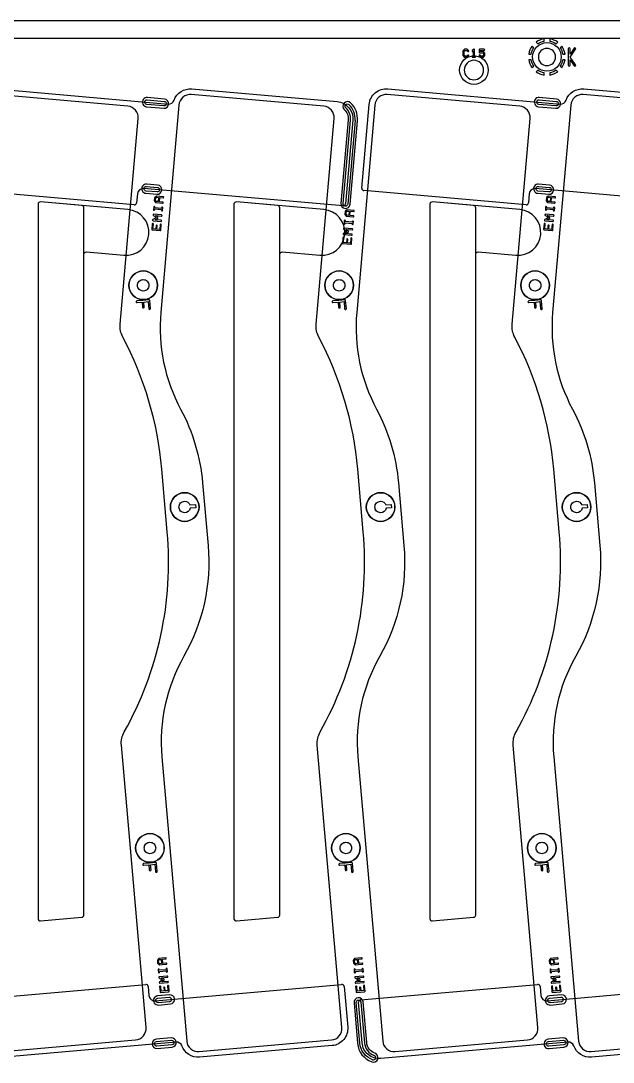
# Model space of a CAD drawing. Extents: x 2864 to 3941, y 2420 to 3182.
# Drawn here: x 3584 to 3635.7, y 2749.1 to 2839.9 of the extents above; entities that cross this region are included whole.
import ezdxf

# ---------------------------------------------------------------- set-up
doc = ezdxf.new("R2010")
doc.units = 0
for name, color, linetype in [('ada-b', 3, 'Continuous'), ('btr2_panel', 7, 'Continuous'), ('emi-panel', 2, 'Continuous')]:
    doc.layers.add(name, color=color, linetype=linetype)

msp = doc.modelspace()

# ---------------------------------------------------------------- linework, layer by layer
at = {"layer": 'ada-b', "linetype": 'Continuous'}
for points in [[(3585.51107, 2823.93618), (3585.51095, 2761.64439, 0.440004), (3585.72838, 2761.44516), (3589.32885, 2761.76016, 0.388891), (3589.51141, 2761.9594), (3589.51144, 2823.62126, 0.388895), (3589.32886, 2823.8205), (3585.72851, 2824.13544, 0.440063)], [(3585.51117, 2823.93619), (3585.51095, 2761.64439, 0.440004), (3585.72838, 2761.44516), (3589.32885, 2761.76016, 0.388891), (3589.51141, 2761.9594), (3589.51136, 2819.571, -0.440016), (3589.72878, 2819.77023), (3593.01135, 2819.48302, 1), (3593.35982, 2823.46784), (3585.72859, 2824.13542, 0.44002)], [(3602.61107, 2823.93618), (3602.61095, 2761.64439, 0.440004), (3602.82838, 2761.44516), (3606.42885, 2761.76016, 0.388891), (3606.61141, 2761.9594), (3606.61144, 2823.62126, 0.388895), (3606.42886, 2823.8205), (3602.82851, 2824.13544, 0.440063)], [(3602.61117, 2823.93619), (3602.61095, 2761.64439, 0.440004), (3602.82838, 2761.44516), (3606.42885, 2761.76016, 0.388891), (3606.61141, 2761.9594), (3606.61136, 2819.571, -0.440016), (3606.82878, 2819.77023), (3610.11135, 2819.48302, 1), (3610.45982, 2823.46784), (3602.82859, 2824.13542, 0.44002)], [(3619.71107, 2823.93618), (3619.71095, 2761.64439, 0.440004), (3619.92838, 2761.44516), (3623.52885, 2761.76016, 0.388891), (3623.71141, 2761.9594), (3623.71144, 2823.62126, 0.388895), (3623.52886, 2823.8205), (3619.92851, 2824.13544, 0.440063)], [(3619.71117, 2823.93619), (3619.71095, 2761.64439, 0.440004), (3619.92838, 2761.44516), (3623.52885, 2761.76016, 0.388891), (3623.71141, 2761.9594), (3623.71136, 2819.571, -0.440016), (3623.92878, 2819.77023), (3627.21135, 2819.48302, 1), (3627.55982, 2823.46784), (3619.92859, 2824.13542, 0.44002)]]:
    msp.add_lwpolyline(points, format="xyb", close=True, dxfattribs=at)
at = {"layer": 'btr2_panel'}
for p, q in [((3629.67299, 2838.15358), (3629.67299, 2838.35643)), ((3628.77217, 2837.57334), (3628.62873, 2837.71678)), ((3623.54643, 2836.74849), (3623.64576, 2836.74849)), ((3628.62874, 2835.83538), (3628.77217, 2835.97882))]:
    msp.add_line(p, q, dxfattribs=at)
at = {"layer": 'btr2_panel', "linetype": 'Continuous'}
for points in [[(3781.30014, 2838.42608), (3781.30014, 2839.92608), (3551.13322, 2839.92608), (3551.13322, 2838.42608)], [(3596.02938, 2824.52583), (3595.99769, 2824.16364), (3595.83723, 2824.17768), (3595.7585, 2824.2715), (3595.77509, 2824.46114), (3595.86892, 2824.53987)], [(3630.22938, 2824.52583), (3630.19769, 2824.16364), (3630.03723, 2824.17768), (3629.9585, 2824.2715), (3629.97509, 2824.46114), (3630.06892, 2824.53987)], [(3612.6613, 2823.32662), (3612.62961, 2822.96443), (3612.46914, 2822.97847), (3612.39042, 2823.07229), (3612.40701, 2823.26194), (3612.50083, 2823.34066)], [(3596.29654, 2757.73201), (3596.13607, 2757.71798), (3596.04225, 2757.7967), (3596.02566, 2757.98634), (3596.10439, 2758.08017), (3596.26485, 2758.09421)], [(3613.39654, 2757.73201), (3613.23607, 2757.71798), (3613.14225, 2757.7967), (3613.12566, 2757.98634), (3613.20439, 2758.08017), (3613.36485, 2758.09421)], [(3630.49654, 2757.73201), (3630.33607, 2757.71798), (3630.24225, 2757.7967), (3630.22566, 2757.98634), (3630.30439, 2758.08017), (3630.46485, 2758.09421)]]:
    msp.add_lwpolyline(points, close=True, dxfattribs=at)
for points in [[(3630.17299, 2838.35643), (3630.17299, 2838.15358, -0.106992), (3630.72025, 2837.9269), (3630.86368, 2838.07033)], [(3623.64576, 2836.74849, 1), (3623.64576, 2836.84849), (3623.59643, 2836.84849), (3623.59643, 2837.39452, 0.669786), (3623.51092, 2837.42972), (3623.41173, 2837.33054, 1), (3623.48244, 2837.25983), (3623.49643, 2837.27381)], [(3628.34264, 2837.02608), (3628.54549, 2837.02608, -0.106992), (3628.77217, 2837.57334)], [(3628.98229, 2838.07033), (3629.12573, 2837.9269, -0.106991), (3629.67299, 2838.15358)], [(3631.21724, 2837.71678), (3631.0738, 2837.57334, -0.106991), (3631.30048, 2837.02608), (3631.50333, 2837.02608)], [(3631.94032, 2837.01165), (3631.94032, 2837.491, 1), (3631.79032, 2837.491), (3631.79032, 2836.0506, 1), (3631.94032, 2836.0506), (3631.94032, 2836.52995)], [(3632.42375, 2836.09318), (3631.95642, 2836.7708), (3632.42375, 2837.44842, 1), (3632.30027, 2837.53358), (3631.94032, 2837.01165)], [(3623.49643, 2837.27381), (3623.49643, 2836.84849), (3623.44709, 2836.84849, 1), (3623.44709, 2836.74849), (3623.54643, 2836.74849)], [(3628.77217, 2835.97882, -0.106993), (3628.54549, 2836.52608), (3628.34264, 2836.52608)], [(3631.50333, 2836.52608), (3631.30048, 2836.52608, -0.106992), (3631.0738, 2835.97882), (3631.21724, 2835.83538)], [(3631.94032, 2836.52995), (3632.30027, 2836.00802, 1), (3632.42375, 2836.09318)], [(3629.67299, 2835.19573), (3629.67299, 2835.39858, -0.106992), (3629.12573, 2835.62527), (3628.98229, 2835.48183)], [(3630.86368, 2835.48183), (3630.72025, 2835.62527, -0.106991), (3630.17299, 2835.39858), (3630.17299, 2835.19573)], [(3612.78262, 2832.77532, 1), (3612.23714, 2832.19013, -0.230922), (3612.58294, 2831.28954), (3611.94531, 2824.00177, 1), (3612.74226, 2823.93204), (3613.37989, 2831.21981)], [(3613.18065, 2831.23725), (3612.54303, 2823.94947, -1), (3612.14455, 2823.98434), (3612.78217, 2831.27211, 0.230923), (3612.37351, 2832.33643, -1), (3612.64625, 2832.62902)], [(3596.29481, 2822.99688), (3595.60234, 2823.05746, 0.743963), (3595.56649, 2822.96864), (3595.8341, 2822.75432)], [(3595.72621, 2822.58128), (3595.9479, 2822.7026, 0.537055), (3595.95493, 2822.78567), (3595.75789, 2822.94347)], [(3595.75789, 2822.94347), (3596.2861, 2822.89726, 1), (3596.29481, 2822.99688)], [(3630.49481, 2822.99688), (3629.80234, 2823.05746, 0.743963), (3629.76649, 2822.96864), (3630.0341, 2822.75432)], [(3629.92621, 2822.58128), (3630.1479, 2822.7026, 0.537055), (3630.15493, 2822.78567), (3629.95789, 2822.94347)], [(3629.95789, 2822.94347), (3630.4861, 2822.89726, 1), (3630.49481, 2822.99688)], [(3595.8341, 2822.75432), (3595.53333, 2822.58972, 0.74498), (3595.55335, 2822.49602), (3596.24569, 2822.43545, 1), (3596.25441, 2822.53507), (3595.72621, 2822.58128)], [(3630.0341, 2822.75432), (3629.73333, 2822.58972, 0.74498), (3629.75335, 2822.49602), (3630.44569, 2822.43545, 1), (3630.45441, 2822.53507), (3629.92621, 2822.58128)], [(3612.46602, 2821.55512), (3612.16525, 2821.39052, 0.74498), (3612.18527, 2821.29681), (3612.87761, 2821.23624, 1), (3612.88633, 2821.33586), (3612.35812, 2821.38207)], [(3612.92673, 2821.79767), (3612.23426, 2821.85825, 0.743963), (3612.1984, 2821.76944), (3612.46602, 2821.55512)], [(3612.35812, 2821.38207), (3612.57982, 2821.5034, 0.537055), (3612.58685, 2821.58646), (3612.38981, 2821.74427)], [(3612.38981, 2821.74427), (3612.91802, 2821.69805, 1), (3612.92673, 2821.79767)], [(3596.27226, 2756.48874), (3596.80047, 2756.53495, 1), (3596.79175, 2756.63457), (3596.09916, 2756.57398, 0.743044), (3596.07939, 2756.4803), (3596.38016, 2756.3157)], [(3613.37226, 2756.48874), (3613.90047, 2756.53495, 1), (3613.89175, 2756.63457), (3613.19916, 2756.57398, 0.743044), (3613.17939, 2756.4803), (3613.48016, 2756.3157)], [(3630.47226, 2756.48874), (3631.00047, 2756.53495, 1), (3630.99175, 2756.63457), (3630.29916, 2756.57398, 0.743044), (3630.27939, 2756.4803), (3630.58016, 2756.3157)], [(3596.38016, 2756.3157), (3596.11258, 2756.10141, 0.742511), (3596.14815, 2756.01254), (3596.84087, 2756.07314)], [(3596.30395, 2756.12655), (3596.5011, 2756.28445, 0.53607), (3596.49396, 2756.36742), (3596.27226, 2756.48874)], [(3596.84087, 2756.07314, 1), (3596.83216, 2756.17276), (3596.30395, 2756.12655)], [(3613.48016, 2756.3157), (3613.21258, 2756.10141, 0.742511), (3613.24815, 2756.01254), (3613.94087, 2756.07314)], [(3613.40395, 2756.12655), (3613.6011, 2756.28445, 0.53607), (3613.59396, 2756.36742), (3613.37226, 2756.48874)], [(3613.94087, 2756.07314, 1), (3613.93216, 2756.17276), (3613.40395, 2756.12655)], [(3630.58016, 2756.3157), (3630.31258, 2756.10141, 0.742511), (3630.34815, 2756.01254), (3631.04087, 2756.07314)], [(3630.50395, 2756.12655), (3630.7011, 2756.28445, 0.53607), (3630.69396, 2756.36742), (3630.47226, 2756.48874)], [(3631.04087, 2756.07314, 1), (3631.03216, 2756.17276), (3630.50395, 2756.12655)], [(3614.91338, 2749.90665, -0.291712), (3614.19289, 2750.84476), (3613.88333, 2754.38308, 1), (3613.08637, 2754.31336), (3613.39593, 2750.77504, 0.291712), (3614.64042, 2749.15466)], [(3614.70866, 2749.34265, -0.291711), (3613.59517, 2750.79247), (3613.28561, 2754.33079, -1), (3613.68409, 2754.36565), (3613.99365, 2750.82733, 0.29171), (3614.84514, 2749.71865)]]:
    msp.add_lwpolyline(points, format="xyb", dxfattribs=at)
for points in [[(3623.08046, 2836.86248, 1), (3623.00975, 2836.93319), (3622.92505, 2836.84849), (3622.7678, 2836.84849), (3622.69775, 2836.91854), (3622.69775, 2837.27447), (3622.7678, 2837.34452), (3622.92505, 2837.34452), (3623.00975, 2837.25983, 1), (3623.08046, 2837.33054), (3622.98127, 2837.42972, 0.200121), (3622.94576, 2837.44452), (3622.74709, 2837.44452, 0.200121), (3622.71158, 2837.42972), (3622.61255, 2837.33069, 0.200121), (3622.59775, 2837.29518), (3622.59775, 2836.89783, 0.200121), (3622.61255, 2836.86232), (3622.71158, 2836.76329, 0.200121), (3622.74709, 2836.74849), (3622.94576, 2836.74849, 0.200121), (3622.98127, 2836.76329)], [(3624.4951, 2836.89783), (3624.4951, 2837.09651, 0.200121), (3624.4803, 2837.13202), (3624.38127, 2837.23104, 0.200121), (3624.34576, 2837.24584), (3624.09775, 2837.24584), (3624.09775, 2837.34452), (3624.4451, 2837.34452, 1), (3624.4451, 2837.44452), (3624.04775, 2837.44452, 0.414253), (3623.99775, 2837.39452), (3623.99775, 2837.19584, 0.414253), (3624.04775, 2837.14584), (3624.32505, 2837.14584), (3624.3951, 2837.0758), (3624.3951, 2836.91854), (3624.32505, 2836.84849), (3624.1678, 2836.84849), (3624.08311, 2836.93319, 1), (3624.0124, 2836.86248), (3624.11158, 2836.76329, 0.200121), (3624.14709, 2836.74849), (3624.34576, 2836.74849, 0.200121), (3624.38127, 2836.76329), (3624.4803, 2836.86232, 0.200121)], [(3630.67299, 2836.77608, 0.414216), (3629.92299, 2837.52608, 0.414216), (3629.17299, 2836.77608, 0.414216), (3629.92299, 2836.02608, 0.414216)], [(3624.40167, 2835.63185, 0.414215), (3623.55167, 2836.48185, 0.414215), (3622.70167, 2835.63185, 0.414215), (3623.55167, 2834.78185, 0.414215)], [(3596.79314, 2795.36326), (3596.3138, 2800.84219, 0.100411), (3592.90956, 2812.35816, -0.144694), (3592.68408, 2813.46939), (3594.25277, 2831.39735, 0.414156), (3593.34368, 2832.48063), (3581.78785, 2833.49181, 0.414232), (3580.70449, 2832.58284), (3579.12298, 2814.5068, 0.145892), (3580.85809, 2806.05497, -0.101585), (3582.76563, 2799.65688), (3583.24497, 2794.17795, -0.152268), (3581.13706, 2784.52368, 0.152268), (3579.22, 2775.74205), (3581.38756, 2750.96678, 0.414215), (3582.47091, 2750.05774), (3594.02669, 2751.06875, 0.414215), (3594.93573, 2752.15209), (3592.7817, 2776.77275, -0.151039), (3593.03076, 2777.92738, 0.151026)], [(3596.54764, 2833.10371), (3595.05492, 2833.23433, 1), (3594.98519, 2832.43738), (3596.47791, 2832.30676, 1)], [(3596.53021, 2832.90447, -1), (3596.49534, 2832.506), (3595.00262, 2832.63662, -1), (3595.03749, 2833.03509)], [(3613.89314, 2795.36326), (3613.4138, 2800.84219, 0.100411), (3610.00956, 2812.35816, -0.144694), (3609.78408, 2813.46939), (3611.35277, 2831.39735, 0.414156), (3610.44368, 2832.48063), (3598.88785, 2833.49181, 0.414232), (3597.80449, 2832.58284), (3596.22298, 2814.5068, 0.145892), (3597.95809, 2806.05497, -0.101585), (3599.86563, 2799.65688), (3600.34497, 2794.17795, -0.152268), (3598.23706, 2784.52368, 0.152268), (3596.32, 2775.74205), (3598.48756, 2750.96678, 0.414215), (3599.57091, 2750.05774), (3611.12669, 2751.06875, 0.414215), (3612.03573, 2752.15209), (3609.8817, 2776.77275, -0.151039), (3610.13076, 2777.92738, 0.151026)], [(3630.99314, 2795.36326), (3630.5138, 2800.84219, 0.100411), (3627.10956, 2812.35816, -0.144694), (3626.88408, 2813.46939), (3628.45277, 2831.39735, 0.414156), (3627.54368, 2832.48063), (3615.98785, 2833.49181, 0.414232), (3614.90449, 2832.58284), (3613.32298, 2814.5068, 0.145892), (3615.05809, 2806.05497, -0.101585), (3616.96563, 2799.65688), (3617.44497, 2794.17795, -0.152268), (3615.33706, 2784.52368, 0.152268), (3613.42, 2775.74205), (3615.58756, 2750.96678, 0.414215), (3616.67091, 2750.05774), (3628.22669, 2751.06875, 0.414215), (3629.13573, 2752.15209), (3626.9817, 2776.77275, -0.151039), (3627.23076, 2777.92738, 0.151026)], [(3630.74764, 2833.10371), (3629.25492, 2833.23433, 1), (3629.18519, 2832.43738), (3630.67791, 2832.30676, 1)], [(3630.73021, 2832.90447, -1), (3630.69534, 2832.506), (3629.20262, 2832.63662, -1), (3629.23749, 2833.03509)], [(3648.09314, 2795.36326), (3647.6138, 2800.84219, 0.100411), (3644.20956, 2812.35816, -0.144694), (3643.98408, 2813.46939), (3645.55277, 2831.39735, 0.414156), (3644.64368, 2832.48063), (3633.08785, 2833.49181, 0.414232), (3632.00449, 2832.58284), (3630.42298, 2814.5068, 0.145892), (3632.15809, 2806.05497, -0.101585), (3634.06563, 2799.65688), (3634.54497, 2794.17795, -0.152268), (3632.43706, 2784.52368, 0.152268), (3630.52, 2775.74205), (3632.68756, 2750.96678, 0.414215), (3633.77091, 2750.05774), (3645.32669, 2751.06875, 0.414215), (3646.23573, 2752.15209), (3644.0817, 2776.77275, -0.151039), (3644.33076, 2777.92738, 0.151026)], [(3595.94565, 2825.60209), (3594.99469, 2825.68528, 1), (3594.92497, 2824.88833), (3595.87593, 2824.80514, 1)], [(3630.14565, 2825.60209), (3629.19469, 2825.68528, 1), (3629.12497, 2824.88833), (3630.07593, 2824.80514, 1)], [(3595.92822, 2825.40286, -1), (3595.89336, 2825.00438), (3594.9424, 2825.08756, -1), (3594.97726, 2825.48604)], [(3630.12822, 2825.40286, -1), (3630.09336, 2825.00438), (3629.1424, 2825.08756, -1), (3629.17726, 2825.48604)], [(3596.39989, 2823.62421, 1), (3596.30027, 2823.63293), (3596.29453, 2823.56729), (3595.70143, 2823.61917), (3595.70717, 2823.68482, 1), (3595.60756, 2823.69353), (3595.58735, 2823.46263, 1), (3595.68697, 2823.45391), (3595.69272, 2823.51955), (3596.28581, 2823.46767), (3596.28007, 2823.40202, 1), (3596.37969, 2823.39331)], [(3596.43426, 2824.59079), (3595.857, 2824.64129, 0.200133), (3595.82034, 2824.62964), (3595.69512, 2824.52457, 0.200125), (3595.67728, 2824.49049), (3595.65708, 2824.25958, 0.200109), (3595.66873, 2824.22292), (3595.7738, 2824.0977, 0.200125), (3595.80788, 2824.07986), (3596.38514, 2824.02936, 1), (3596.39386, 2824.12898), (3596.09731, 2824.15492), (3596.129, 2824.51711), (3596.42555, 2824.49117, 1)], [(3630.59989, 2823.62421, 1), (3630.50027, 2823.63293), (3630.49453, 2823.56729), (3629.90143, 2823.61917), (3629.90717, 2823.68482, 1), (3629.80756, 2823.69353), (3629.78735, 2823.46263, 1), (3629.88697, 2823.45391), (3629.89272, 2823.51955), (3630.48581, 2823.46767), (3630.48007, 2823.40202, 1), (3630.57969, 2823.39331)], [(3630.63426, 2824.59079), (3630.057, 2824.64129, 0.200133), (3630.02034, 2824.62964), (3629.89512, 2824.52457, 0.200125), (3629.87728, 2824.49049), (3629.85708, 2824.25958, 0.200109), (3629.86873, 2824.22292), (3629.9738, 2824.0977, 0.200125), (3630.00788, 2824.07986), (3630.58514, 2824.02936, 1), (3630.59386, 2824.12898), (3630.29731, 2824.15492), (3630.329, 2824.51711), (3630.62555, 2824.49117, 1)], [(3613.06618, 2823.39158), (3612.48892, 2823.44209, 0.200133), (3612.45225, 2823.43044), (3612.32703, 2823.32537, 0.200125), (3612.3092, 2823.29128), (3612.289, 2823.06038, 0.200109), (3612.30065, 2823.02371), (3612.40571, 2822.89849, 0.200125), (3612.4398, 2822.88066), (3613.01706, 2822.83015, 1), (3613.02578, 2822.92977), (3612.72923, 2822.95572), (3612.76092, 2823.31791), (3613.05747, 2823.29196, 1)], [(3596.27054, 2822.14575, 1), (3596.17092, 2822.15447), (3596.13488, 2821.74247), (3595.88814, 2821.76405), (3595.91408, 2822.0606, 1), (3595.81446, 2822.06932), (3595.78852, 2821.77277), (3595.54178, 2821.79435), (3595.57783, 2822.20636, 1), (3595.47821, 2822.21507), (3595.4378, 2821.75326, 0.414255), (3595.48326, 2821.69909), (3596.17597, 2821.63849, 0.414249), (3596.23014, 2821.68394)], [(3613.03181, 2822.42501, 1), (3612.93219, 2822.43372), (3612.92644, 2822.36808), (3612.33335, 2822.41997), (3612.33909, 2822.48561, 1), (3612.23947, 2822.49433), (3612.21927, 2822.26342, 1), (3612.31889, 2822.2547), (3612.32463, 2822.32035), (3612.91773, 2822.26846), (3612.91198, 2822.20282, 1), (3613.0116, 2822.1941)], [(3630.47054, 2822.14575, 1), (3630.37092, 2822.15447), (3630.33488, 2821.74247), (3630.08814, 2821.76405), (3630.11408, 2822.0606, 1), (3630.01446, 2822.06932), (3629.98852, 2821.77277), (3629.74178, 2821.79435), (3629.77783, 2822.20636, 1), (3629.67821, 2822.21507), (3629.6378, 2821.75326, 0.414255), (3629.68326, 2821.69909), (3630.37597, 2821.63849, 0.414249), (3630.43014, 2821.68394)], [(3612.90246, 2820.94655, 1), (3612.80284, 2820.95526), (3612.7668, 2820.54326), (3612.52006, 2820.56485), (3612.546, 2820.8614, 1), (3612.44638, 2820.87011), (3612.42044, 2820.57356), (3612.1737, 2820.59515), (3612.20974, 2821.00715, 1), (3612.11013, 2821.01587), (3612.06972, 2820.55406, 0.414255), (3612.11517, 2820.49989), (3612.80789, 2820.43929, 0.414249), (3612.86206, 2820.48474)], [(3595.9417, 2816.86706, 0.414215), (3594.6917, 2818.11706, 0.414215), (3593.4417, 2816.86706, 0.414215), (3594.6917, 2815.61706, 0.414215)], [(3613.0417, 2816.86706, 0.414215), (3611.7917, 2818.11706, 0.414215), (3610.5417, 2816.86706, 0.414215), (3611.7917, 2815.61706, 0.414215)], [(3630.1417, 2816.86706, 0.414215), (3628.8917, 2818.11706, 0.414215), (3627.6417, 2816.86706, 0.414215), (3628.8917, 2815.61706, 0.414215)], [(3595.1917, 2816.86706, -0.414217), (3594.6917, 2816.36706, -0.414217), (3594.1917, 2816.86706, -0.414217), (3594.6917, 2817.36706, -0.414217)], [(3612.2917, 2816.86706, -0.414217), (3611.7917, 2816.36706, -0.414217), (3611.2917, 2816.86706, -0.414217), (3611.7917, 2817.36706, -0.414217)], [(3629.3917, 2816.86706, -0.414217), (3628.8917, 2816.36706, -0.414217), (3628.3917, 2816.86706, -0.414217), (3628.8917, 2817.36706, -0.414217)], [(3595.31839, 2814.83543), (3595.25779, 2815.52815, 0.414234), (3595.17653, 2815.59633), (3594.65744, 2815.55091), (3594.65655, 2815.55083), (3594.13746, 2815.50542, 1), (3594.15053, 2815.35599), (3594.59535, 2815.39491), (3594.63427, 2814.95008, 1), (3594.7837, 2814.96316), (3594.74478, 2815.40798), (3595.11489, 2815.44036), (3595.16896, 2814.82236, 1)], [(3612.41839, 2814.83543), (3612.35779, 2815.52815, 0.414234), (3612.27653, 2815.59633), (3611.75744, 2815.55091), (3611.75655, 2815.55083), (3611.23746, 2815.50542, 1), (3611.25053, 2815.35599), (3611.69535, 2815.39491), (3611.73427, 2814.95008, 1), (3611.8837, 2814.96316), (3611.84478, 2815.40798), (3612.21489, 2815.44036), (3612.26896, 2814.82236, 1)], [(3629.51839, 2814.83543), (3629.45779, 2815.52815, 0.414234), (3629.37653, 2815.59633), (3628.85744, 2815.55091), (3628.85655, 2815.55083), (3628.33746, 2815.50542, 1), (3628.35053, 2815.35599), (3628.79535, 2815.39491), (3628.83427, 2814.95008, 1), (3628.9837, 2814.96316), (3628.94478, 2815.40798), (3629.31489, 2815.44036), (3629.36896, 2814.82236, 1)], [(3599.55926, 2797.53616, 0.414215), (3598.30926, 2798.78616, 0.414215), (3597.05926, 2797.53616, 0.414215), (3598.30926, 2796.28616, 0.414215)], [(3616.65926, 2797.53616, 0.414215), (3615.40926, 2798.78616, 0.414215), (3614.15926, 2797.53616, 0.414215), (3615.40926, 2796.28616, 0.414215)], [(3633.75926, 2797.53616, 0.414215), (3632.50926, 2798.78616, 0.414215), (3631.25926, 2797.53616, 0.414215), (3632.50926, 2796.28616, 0.414215)], [(3599.26986, 2797.46963), (3598.79749, 2797.4283, -0.351876), (3598.30926, 2797.03616, -0.414217), (3597.80926, 2797.53616, -0.414217), (3598.30926, 2798.03616, -0.303552), (3598.77134, 2797.72716), (3599.24371, 2797.76849)], [(3616.36986, 2797.46963), (3615.89749, 2797.4283, -0.351876), (3615.40926, 2797.03616, -0.414217), (3614.90926, 2797.53616, -0.414217), (3615.40926, 2798.03616, -0.303552), (3615.87134, 2797.72716), (3616.34371, 2797.76849)], [(3633.46986, 2797.46963), (3632.99749, 2797.4283, -0.351876), (3632.50926, 2797.03616, -0.414217), (3632.00926, 2797.53616, -0.414217), (3632.50926, 2798.03616, -0.303552), (3632.97134, 2797.72716), (3633.44371, 2797.76849)], [(3596.52874, 2767.8082, 0.414215), (3595.27874, 2769.0582, 0.414215), (3594.02874, 2767.8082, 0.414215), (3595.27874, 2766.5582, 0.414215)], [(3613.62874, 2767.8082, 0.414215), (3612.37874, 2769.0582, 0.414215), (3611.12874, 2767.8082, 0.414215), (3612.37874, 2766.5582, 0.414215)], [(3630.72874, 2767.8082, 0.414215), (3629.47874, 2769.0582, 0.414215), (3628.22874, 2767.8082, 0.414215), (3629.47874, 2766.5582, 0.414215)], [(3595.77874, 2767.8082, -0.414217), (3595.27874, 2767.3082, -0.414217), (3594.77874, 2767.8082, -0.414217), (3595.27874, 2768.3082, -0.414217)], [(3612.87874, 2767.8082, -0.414217), (3612.37874, 2767.3082, -0.414217), (3611.87874, 2767.8082, -0.414217), (3612.37874, 2768.3082, -0.414217)], [(3629.97874, 2767.8082, -0.414217), (3629.47874, 2767.3082, -0.414217), (3628.97874, 2767.8082, -0.414217), (3629.47874, 2768.3082, -0.414217)], [(3595.90542, 2765.77658), (3595.84482, 2766.46929, 0.414234), (3595.76357, 2766.53747), (3595.24448, 2766.49206), (3595.24358, 2766.49198), (3594.72449, 2766.44656, 1), (3594.73756, 2766.29713), (3595.18239, 2766.33605), (3595.2213, 2765.89123, 1), (3595.37073, 2765.9043), (3595.33182, 2766.34912), (3595.70193, 2766.3815), (3595.75599, 2765.7635, 1)], [(3613.00542, 2765.77658), (3612.94482, 2766.46929, 0.414234), (3612.86357, 2766.53747), (3612.34448, 2766.49206), (3612.34358, 2766.49198), (3611.82449, 2766.44656, 1), (3611.83756, 2766.29713), (3612.28239, 2766.33605), (3612.3213, 2765.89123, 1), (3612.47073, 2765.9043), (3612.43182, 2766.34912), (3612.80193, 2766.3815), (3612.85599, 2765.7635, 1)], [(3630.10542, 2765.77658), (3630.04482, 2766.46929, 0.414234), (3629.96357, 2766.53747), (3629.44448, 2766.49206), (3629.44358, 2766.49198), (3628.92449, 2766.44656, 1), (3628.93756, 2766.29713), (3629.38239, 2766.33605), (3629.4213, 2765.89123, 1), (3629.57073, 2765.9043), (3629.53182, 2766.34912), (3629.90193, 2766.3815), (3629.95599, 2765.7635, 1)], [(3596.70142, 2757.66705, 1), (3596.69271, 2757.76667), (3596.39616, 2757.74073), (3596.36447, 2758.10292), (3596.66102, 2758.12887, 1), (3596.6523, 2758.22849), (3596.30608, 2758.1982), (3596.30581, 2758.19817), (3596.07523, 2758.178, 0.2), (3596.04109, 2758.16031), (3595.93574, 2758.03476, 0.199997), (3595.92425, 2757.99807), (3595.94442, 2757.76755, 0.2), (3595.96211, 2757.73341), (3596.08766, 2757.62806, 0.199997), (3596.12435, 2757.61657), (3596.3547, 2757.63672), (3596.35542, 2757.63678)], [(3613.80142, 2757.66705, 1), (3613.79271, 2757.76667), (3613.49616, 2757.74073), (3613.46447, 2758.10292), (3613.76102, 2758.12887, 1), (3613.7523, 2758.22849), (3613.40608, 2758.1982), (3613.40581, 2758.19817), (3613.17523, 2758.178, 0.2), (3613.14109, 2758.16031), (3613.03574, 2758.03476, 0.199997), (3613.02425, 2757.99807), (3613.04442, 2757.76755, 0.2), (3613.06211, 2757.73341), (3613.18766, 2757.62806, 0.199997), (3613.22435, 2757.61657), (3613.4547, 2757.63672), (3613.45542, 2757.63678)], [(3630.90142, 2757.66705, 1), (3630.89271, 2757.76667), (3630.59616, 2757.74073), (3630.56447, 2758.10292), (3630.86102, 2758.12887, 1), (3630.8523, 2758.22849), (3630.50608, 2758.1982), (3630.50581, 2758.19817), (3630.27523, 2758.178, 0.2), (3630.24109, 2758.16031), (3630.13574, 2758.03476, 0.199997), (3630.12425, 2757.99807), (3630.14442, 2757.76755, 0.2), (3630.16211, 2757.73341), (3630.28766, 2757.62806, 0.199997), (3630.32435, 2757.61657), (3630.5547, 2757.63672), (3630.55542, 2757.63678)], [(3596.8065, 2757.03972), (3596.7863, 2757.27063, 1), (3596.68668, 2757.26191), (3596.69242, 2757.19627), (3596.09932, 2757.14438), (3596.09358, 2757.21002, 1), (3595.99396, 2757.20131), (3596.00405, 2757.08596), (3596.00407, 2757.08575), (3596.01416, 2756.9704, 1), (3596.11378, 2756.97911), (3596.10804, 2757.04476), (3596.70114, 2757.09665), (3596.70688, 2757.031, 1)], [(3613.9065, 2757.03972), (3613.8863, 2757.27063, 1), (3613.78668, 2757.26191), (3613.79242, 2757.19627), (3613.19932, 2757.14438), (3613.19358, 2757.21002, 1), (3613.09396, 2757.20131), (3613.10405, 2757.08596), (3613.10407, 2757.08575), (3613.11416, 2756.9704, 1), (3613.21378, 2756.97911), (3613.20804, 2757.04476), (3613.80114, 2757.09665), (3613.80688, 2757.031, 1)], [(3631.0065, 2757.03972), (3630.9863, 2757.27063, 1), (3630.88668, 2757.26191), (3630.89242, 2757.19627), (3630.29932, 2757.14438), (3630.29358, 2757.21002, 1), (3630.19396, 2757.20131), (3630.20405, 2757.08596), (3630.20407, 2757.08575), (3630.21416, 2756.9704, 1), (3630.31378, 2756.97911), (3630.30804, 2757.04476), (3630.90114, 2757.09665), (3630.90688, 2757.031, 1)], [(3596.95605, 2755.33035), (3596.91565, 2755.79217, 1), (3596.81603, 2755.78345), (3596.85207, 2755.37145), (3596.60533, 2755.34986), (3596.57939, 2755.64641, 1), (3596.47977, 2755.6377), (3596.50571, 2755.34115), (3596.25897, 2755.31956), (3596.22293, 2755.73156, 1), (3596.12331, 2755.72285), (3596.16371, 2755.26103, 0.414255), (3596.21788, 2755.21558), (3596.9106, 2755.27619, 0.414255)], [(3614.05605, 2755.33035), (3614.01565, 2755.79217, 1), (3613.91603, 2755.78345), (3613.95207, 2755.37145), (3613.70533, 2755.34986), (3613.67939, 2755.64641, 1), (3613.57977, 2755.6377), (3613.60571, 2755.34115), (3613.35897, 2755.31956), (3613.32293, 2755.73156, 1), (3613.22331, 2755.72285), (3613.26371, 2755.26103, 0.414255), (3613.31788, 2755.21558), (3614.0106, 2755.27619, 0.414255)], [(3631.15605, 2755.33035), (3631.11565, 2755.79217, 1), (3631.01603, 2755.78345), (3631.05207, 2755.37145), (3630.80533, 2755.34986), (3630.77939, 2755.64641, 1), (3630.67977, 2755.6377), (3630.70571, 2755.34115), (3630.45897, 2755.31956), (3630.42293, 2755.73156, 1), (3630.32331, 2755.72285), (3630.36371, 2755.26103, 0.414255), (3630.41788, 2755.21558), (3631.1106, 2755.27619, 0.414255)], [(3597.0668, 2754.20712, 1), (3596.99707, 2755.00407), (3595.94765, 2754.91226, 1), (3596.01737, 2754.11531)], [(3596.98135, 2754.40041), (3595.99994, 2754.31454, -1), (3595.96508, 2754.71302), (3596.94649, 2754.79889, -1)], [(3631.2668, 2754.20712, 1), (3631.19707, 2755.00407), (3630.14765, 2754.91226, 1), (3630.21737, 2754.11531)], [(3631.18135, 2754.40041), (3630.19994, 2754.31454, -1), (3630.16508, 2754.71302), (3631.14649, 2754.79889, -1)], [(3597.21079, 2750.44388, 1), (3597.14107, 2751.24083), (3595.83389, 2751.12647, 1), (3595.90362, 2750.32951)], [(3631.41079, 2750.44388, 1), (3631.34107, 2751.24083), (3630.03389, 2751.12647, 1), (3630.10362, 2750.32951)], [(3597.19336, 2750.64311), (3595.88618, 2750.52875, -1), (3595.85132, 2750.92723), (3597.1585, 2751.04159, -1)], [(3631.39336, 2750.64311), (3630.08618, 2750.52875, -1), (3630.05132, 2750.92723), (3631.3585, 2751.04159, -1)]]:
    msp.add_lwpolyline(points, format="xyb", close=True, dxfattribs=at)
at = {"layer": 'btr2_panel'}
for centre, radius, start, end in [((3629.92298, 2836.77608), 1.6, 98.989222, 126.010598), ((3629.92299, 2836.77608), 1.6, 53.989402, 81.010778), ((3629.92299, 2836.77608), 1.6, 143.989402, 171.010778), ((3629.92299, 2836.77608), 1.6, 8.989222, 36.010598), ((3629.92299, 2836.77608), 1.6, 188.989389, 216.010785), ((3629.92299, 2836.77608), 1.6, 323.989402, 351.010778), ((3629.92299, 2836.77608), 1.6, 233.989373, 261.01066), ((3629.92299, 2836.77608), 1.6, 278.989222, 306.010598), ((3611.48703, 2831.38543), 1.70009, 354.999693, 47.011081), ((3611.48703, 2831.38543), 1.90009, 354.99966, 47.011099), ((3614.7769, 2749.53065), 0.4, 250.049936, 70.049936), ((3614.7769, 2749.53065), 0.2, 250.049936, 70.049936)]:
    msp.add_arc(centre, radius, start, end, dxfattribs=at)
at = {"layer": 'emi-panel'}
for p, q in [((3613.7688, 2825.33808), (3614.40637, 2832.62623)), ((3593.89655, 2823.88399), (3579.75061, 2825.12141)), ((3594.18209, 2824.85294), (3594.11322, 2824.06579)), ((3612.12712, 2823.78509), (3594.72376, 2825.30745)), ((3628.09655, 2823.88399), (3613.95061, 2825.12141)), ((3628.38209, 2824.85294), (3628.31322, 2824.06579)), ((3646.32712, 2823.78509), (3628.92376, 2825.30745)), ((3579.46666, 2754.56489), (3594.90759, 2755.9158)), ((3595.12426, 2755.73399), (3595.19315, 2754.94663)), ((3595.73482, 2754.49211), (3612.00759, 2755.9158)), ((3613.66666, 2754.56489), (3629.10759, 2755.9158)), ((3629.32426, 2755.73399), (3629.39315, 2754.94663)), ((3629.93482, 2754.49211), (3646.20759, 2755.9158))]:
    msp.add_line(p, q, dxfattribs=at)
at = {"layer": 'emi-panel', "linetype": 'Continuous'}
for points in [[(3580.20637, 2832.62621, -0.414272), (3581.83145, 2833.98991), (3596.87493, 2832.67355)], [(3597.38868, 2833.00236, -0.340736), (3598.93145, 2833.98991), (3611.6178, 2832.87981, -0.414211), (3612.98141, 2831.25468), (3612.34379, 2823.9669)], [(3614.40637, 2832.62621, -0.414272), (3616.03145, 2833.98991), (3631.07493, 2832.67355)], [(3631.58868, 2833.00236, -0.340736), (3633.13145, 2833.98991), (3645.8178, 2832.87981, -0.414211), (3647.18141, 2831.25468), (3646.54379, 2823.9669)], [(3612.22426, 2755.73399), (3612.53383, 2752.19567, -0.414215), (3611.17027, 2750.57065), (3599.61448, 2749.55965, -0.340733), (3598.07173, 2750.54732)], [(3646.42426, 2755.73399), (3646.73383, 2752.19567, -0.414215), (3645.37027, 2750.57065), (3633.81448, 2749.55965, -0.340733), (3632.27173, 2750.54732)], [(3597.55848, 2750.87583), (3581.21943, 2749.44634, -0.414215), (3579.59441, 2750.8099), (3579.28485, 2754.34822)], [(3631.75848, 2750.87583), (3615.41943, 2749.44634, -0.414215), (3613.79441, 2750.8099), (3613.48485, 2754.34822)]]:
    msp.add_lwpolyline(points, format="xyb", dxfattribs=at)
at = {"layer": 'emi-panel'}
for centre in [(3629.92299, 2836.77608), (3623.55167, 2835.63185), (3594.6917, 2816.86706), (3611.7917, 2816.86706), (3628.8917, 2816.86706), (3598.30926, 2797.53616), (3615.40926, 2797.53616), (3632.50926, 2797.53616), (3595.27874, 2767.8082), (3612.37874, 2767.8082), (3629.47874, 2767.8082)]:
    msp.add_circle(centre, 1.25, dxfattribs=at)
for centre, radius, start, end in [((3596.91853, 2833.17119), 0.49955, 264.9926, 340.246962), ((3631.11853, 2833.17119), 0.49955, 264.9926, 340.246962), ((3594.68019, 2824.80936), 0.5, 85.00072, 174.999839), ((3613.96804, 2825.32065), 0.2, 175.000323, 265.001037), ((3628.88019, 2824.80936), 0.5, 85.00072, 174.999839), ((3593.91398, 2824.08323), 0.2, 265.000292, 354.998865), ((3612.14454, 2823.98434), 0.2, 265.001068, 354.999641), ((3628.11398, 2824.08323), 0.2, 265.000292, 354.998865), ((3594.92502, 2755.71656), 0.2, 5.00039, 94.999677), ((3612.02502, 2755.71656), 0.2, 5.00039, 94.999677), ((3629.12502, 2755.71656), 0.2, 5.00039, 94.999677), ((3595.69125, 2754.99021), 0.5, 184.999956, 274.999956), ((3629.89125, 2754.99021), 0.5, 184.999956, 274.999956), ((3613.68409, 2754.36565), 0.2, 94.999677, 184.998963), ((3597.60204, 2750.37869), 0.49904, 19.749674, 95.006724), ((3631.80204, 2750.37869), 0.49904, 19.749674, 95.006724)]:
    msp.add_arc(centre, radius, start, end, dxfattribs=at)

doc.saveas('drawing.dxf')
